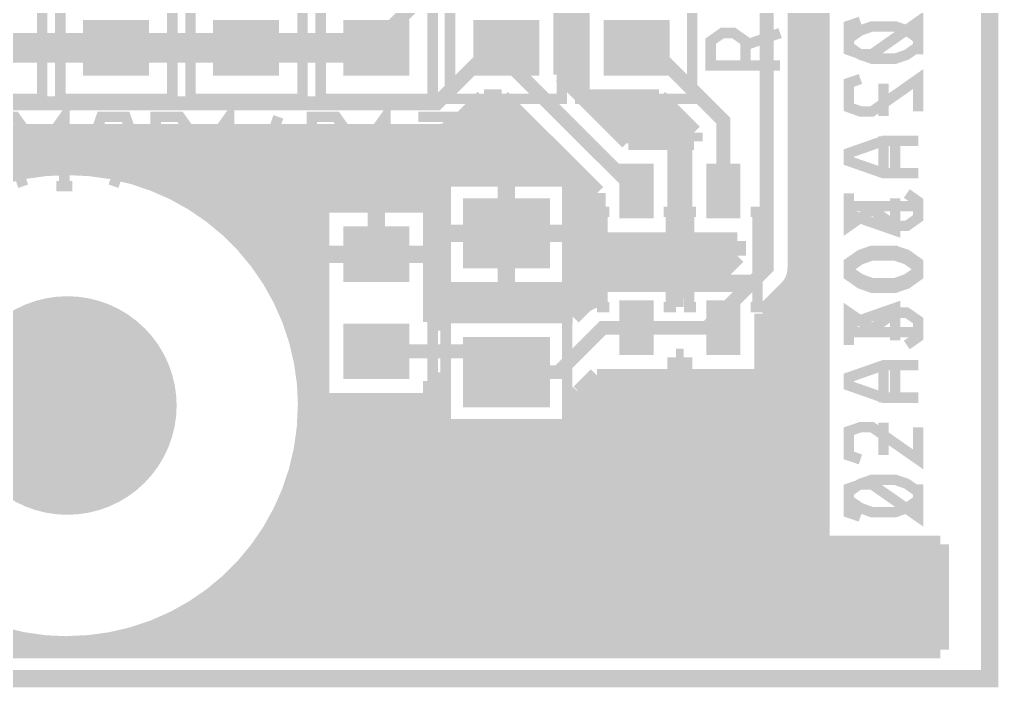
# Model space of a CAD drawing. Extents: x -3.4 to 91.7, y -66.9 to 11.1.
# Drawn here: x 27.8 to 42.13, y -29.13 to -19.35 of the extents above; entities that cross this region are included whole.
import ezdxf

# ---------------------------------------------------------------- set-up
doc = ezdxf.new("R2010")
doc.units = 0
doc.header["$MEASUREMENT"] = 0
doc.layers.get('0').update_dxf_attribs({"linetype": 'CONTINUOUS'})
for name, color, linetype in [('22-304A-0_BOT', 7, 'CONTINUOUS'), ('22-304A-0_DRD', 7, 'CONTINUOUS'), ('22-304A-0_SMB', 1, 'CONTINUOUS'), ('22-304A-0_SMT', 4, 'CONTINUOUS'), ('22-304A-0_SPT', 3, 'CONTINUOUS'), ('22-304A-0_SST', 5, 'CONTINUOUS'), ('22-304A-0_TOP', 10, 'CONTINUOUS'), ('THRUHOLE_NPT', 9, 'CONTINUOUS')]:
    doc.layers.add(name, color=color, linetype=linetype)

# ---------------------------------------------------------------- blocks, each defined once
blk = doc.blocks.new('ROUND_1')
at = {"const_width": 1.6002}
blk.add_lwpolyline([(-0.8001, 0, 1), (0.8001, 0, 1)], format="xyb", close=True, dxfattribs=at)
blk = doc.blocks.new('RECTANGLE_4')
blk.add_solid([(0.63627, 0.51308), (0.63627, -0.51308), (-0.63627, 0.51308), (-0.63627, -0.51308)])
blk = doc.blocks.new('RECTANGLE_10')
blk.add_solid([(0.25019, 0.40005), (0.25019, -0.40005), (-0.25019, 0.40005), (-0.25019, -0.40005)])
blk = doc.blocks.new('RECTANGLE_20')
blk.add_solid([(0.4826, 0.4064), (0.4826, -0.4064), (-0.4826, 0.4064), (-0.4826, -0.4064)])

msp = doc.modelspace()

# ---------------------------------------------------------------- linework, layer by layer
at = {"layer": '22-304A-0_BOT', "const_width": 0.1524}
for points in [[(40.95242, -19.85518), (40.95242, -19.3802), (40.27678, -19.85518), (40.1066, -19.85518), (39.93642, -19.79422), (39.93642, -19.43862), (40.1066, -19.3802)], [(40.95242, -20.69338), (40.95242, -20.2184), (40.27678, -20.69338), (40.1066, -20.69338), (39.93642, -20.63242), (39.93642, -20.27682), (40.1066, -20.2184)], [(40.44442, -21.53158), (40.44442, -21.0566)], [(40.78478, -21.8948), (40.95242, -22.01418), (40.95242, -22.2504), (40.78478, -22.36978), (40.6146, -22.36978), (40.27678, -22.13102), (39.93642, -22.36978), (39.93642, -21.8948)], [(40.95242, -22.9108), (40.78478, -22.79142), (40.6146, -22.733), (40.27678, -22.733), (40.1066, -22.79142), (39.93642, -22.9108), (39.93642, -23.03018), (40.1066, -23.14702), (40.27678, -23.20798), (40.6146, -23.20798), (40.78478, -23.14702), (40.95242, -23.03018), (40.95242, -22.9108)], [(40.6146, -24.04618), (40.6146, -23.5712), (39.93642, -23.80742), (39.93642, -23.9268), (40.95242, -23.9268)], [(40.95242, -24.88438), (40.44442, -24.88438), (39.93642, -24.70658), (39.93642, -24.5872), (40.44442, -24.4094), (40.95242, -24.4094)], [(40.6146, -24.88438), (40.6146, -24.4094)], [(40.44442, -25.72258), (40.44442, -25.2476)], [(40.95242, -26.2636), (40.78478, -26.14422), (40.6146, -26.0858), (40.27678, -26.0858), (40.1066, -26.14422), (39.93642, -26.2636), (39.93642, -26.38298), (40.1066, -26.49982), (40.27678, -26.56078), (40.6146, -26.56078), (40.78478, -26.49982), (40.95242, -26.38298), (40.95242, -26.2636)]]:
    msp.add_lwpolyline(points, dxfattribs=at)
at = {"layer": '22-304A-0_DRD', "const_width": 0.254}
for points in [[(-2.99974, -28.99918), (-2.99974, 11.00074), (41.9989, 11.00074), (41.9989, -28.99918), (-2.99974, -28.99918)], [(28.4988, -24.36368), (28.4988, -25.63368)], [(29.1338, -24.99868), (27.8638, -24.99868)]]:
    msp.add_lwpolyline(points, dxfattribs=at)
at = {"layer": '22-304A-0_SST', "const_width": 0.1524}
for points in [[(28.1305, -20.5105), (28.1305, -17.5895), (26.4922, -17.5895), (26.4922, -20.5105), (28.1305, -20.5105)], [(30.0355, -20.5105), (30.0355, -17.5895), (28.3972, -17.5895), (28.3972, -20.5105), (30.0355, -20.5105)], [(31.9405, -20.5105), (31.9405, -17.5895), (30.3022, -17.5895), (30.3022, -20.5105), (31.9405, -20.5105)], [(33.8455, -20.5105), (33.8455, -17.5895), (32.2072, -17.5895), (32.2072, -20.5105), (33.8455, -20.5105)], [(34.0995, -17.5895), (34.0995, -20.5105), (35.7378, -20.5105), (35.7378, -17.5895), (34.0995, -17.5895)], [(36.0045, -17.5895), (36.0045, -20.5105), (37.6428, -20.5105), (37.6428, -17.5895), (36.0045, -17.5895)], [(38.42258, -20.02028), (38.42258, -19.66468), (38.2524, -19.5453), (38.08476, -19.5453), (37.91458, -19.66468), (37.91458, -20.02028), (38.93058, -20.02028)], [(38.42258, -19.7231), (38.93058, -19.5453)], [(40.95242, -19.74342), (40.78478, -19.8628), (40.6146, -19.92122), (40.27678, -19.92122), (40.1066, -19.8628), (39.93642, -19.74342), (39.93642, -19.62658), (40.1066, -19.5072), (40.27678, -19.44878), (40.6146, -19.44878), (40.78478, -19.5072), (40.95242, -19.62658), (40.95242, -19.74342)], [(40.44442, -20.28698), (40.44442, -20.75942)], [(28.45562, -21.78812), (28.45562, -20.77212), (28.33624, -20.93976)], [(30.86862, -21.78812), (30.86862, -20.77212), (30.74924, -20.93976)], [(33.15462, -21.78812), (33.15462, -20.77212), (33.03524, -20.93976)], [(27.37866, -21.28012), (27.73426, -21.28012), (27.85364, -21.10994), (27.85364, -20.93976), (27.73426, -20.77212), (27.37866, -20.77212), (27.37866, -21.78812)], [(29.35224, -21.28012), (28.99664, -21.28012), (28.93822, -21.10994), (28.93822, -20.93976), (28.99664, -20.77212), (29.35224, -20.77212), (29.41066, -20.93976), (29.41066, -21.10994), (29.17444, -21.78812)], [(29.79166, -21.28012), (30.14726, -21.28012), (30.26664, -21.10994), (30.26664, -20.93976), (30.14726, -20.77212), (29.79166, -20.77212), (29.79166, -21.78812)], [(31.40964, -21.28012), (31.76524, -21.28012), (31.82366, -21.44776), (31.82366, -21.61794), (31.76524, -21.78812), (31.40964, -21.78812), (31.35122, -21.61794), (31.35122, -21.44776), (31.58744, -20.77212)], [(32.07766, -21.28012), (32.43326, -21.28012), (32.55264, -21.10994), (32.55264, -20.93976), (32.43326, -20.77212), (32.07766, -20.77212), (32.07766, -21.78812)], [(33.75406, -21.78812), (34.10966, -20.77212), (33.63722, -20.77212)], [(40.95242, -21.12518), (40.44442, -21.12518), (39.93642, -21.30298), (39.93642, -21.41982), (40.44442, -21.59762), (40.95242, -21.59762)], [(40.6146, -21.12518), (40.6146, -21.59762)], [(27.67584, -21.28012), (27.85364, -21.78812)], [(30.08884, -21.28012), (30.26664, -21.78812)], [(32.37484, -21.28012), (32.55264, -21.78812)], [(28.57246, -21.78812), (28.33624, -21.78812)], [(30.98546, -21.78812), (30.74924, -21.78812)], [(33.27146, -21.78812), (33.03524, -21.78812)], [(34.036, -21.717), (34.036, -25.273), (35.814, -25.273), (35.814, -21.717), (34.036, -21.717)], [(40.6146, -21.96338), (40.6146, -22.43582), (39.93642, -22.1996), (39.93642, -22.08022), (40.95242, -22.08022)], [(33.8455, -24.9555), (33.8455, -22.0345), (32.2072, -22.0345), (32.2072, -24.9555), (33.8455, -24.9555)], [(36.43122, -22.1615), (36.32962, -22.1615), (36.32962, -23.5585), (36.43122, -23.5585)], [(37.22878, -23.5585), (37.33038, -23.5585), (37.33038, -22.1615), (37.22878, -22.1615)], [(37.70122, -22.1615), (37.59962, -22.1615), (37.59962, -23.5585), (37.70122, -23.5585)], [(38.49878, -23.5585), (38.60038, -23.5585), (38.60038, -22.1615), (38.49878, -22.1615)], [(40.95242, -23.09622), (40.78478, -23.2156), (40.6146, -23.27402), (40.27678, -23.27402), (40.1066, -23.2156), (39.93642, -23.09622), (39.93642, -22.97938), (40.1066, -22.86), (40.27678, -22.80158), (40.6146, -22.80158), (40.78478, -22.86), (40.95242, -22.97938), (40.95242, -23.09622)], [(36.32962, -23.25878), (36.32962, -23.15972), (37.33038, -23.15972), (37.33038, -23.25878), (36.32962, -23.25878)], [(37.59962, -23.25878), (37.59962, -23.15972), (38.60038, -23.15972), (38.60038, -23.25878), (37.59962, -23.25878)], [(40.78478, -24.11222), (40.95242, -23.99538), (40.95242, -23.75662), (40.78478, -23.63978), (40.6146, -23.63978), (40.27678, -23.876), (39.93642, -23.63978), (39.93642, -24.11222)], [(40.44442, -24.47798), (40.44442, -24.95042)], [(36.78174, -25.79624), (36.78174, -25.44064), (36.95192, -25.38222), (37.11956, -25.38222), (37.28974, -25.44064), (37.28974, -25.79624), (37.11956, -25.8572), (36.95192, -25.8572), (36.27374, -25.61844)], [(38.51656, -25.8572), (38.68674, -25.79624), (38.68674, -25.44064), (38.51656, -25.38222), (38.17874, -25.38222), (38.00856, -25.5016), (38.00856, -25.8572), (37.67074, -25.8572), (37.67074, -25.38222)], [(40.95242, -25.31618), (40.95242, -25.78862), (40.27678, -25.31618), (40.1066, -25.31618), (39.93642, -25.3746), (39.93642, -25.7302), (40.1066, -25.78862)], [(33.45942, -25.93594), (33.62706, -25.87752), (33.62706, -25.52192), (33.45942, -25.46096), (33.11906, -25.46096), (32.95142, -25.58034), (32.95142, -25.93594), (32.61106, -25.93594), (32.61106, -25.46096)], [(34.7853, -25.76576), (34.61766, -25.7048), (34.44748, -25.7048), (34.2773, -25.76576), (34.2773, -26.12136), (34.44748, -26.17978), (34.61766, -26.17978), (34.7853, -26.12136), (34.7853, -25.76576), (34.95548, -25.7048), (35.12566, -25.7048), (35.2933, -25.76576), (35.2933, -26.12136), (35.12566, -26.17978), (34.95548, -26.17978), (34.7853, -26.12136)], [(37.28974, -26.6954), (37.28974, -26.3398), (36.95192, -26.22042), (36.61156, -26.22042), (36.27374, -26.3398), (36.27374, -26.6954)], [(38.68674, -26.6954), (38.68674, -26.3398), (38.34892, -26.22042), (38.00856, -26.22042), (37.67074, -26.3398), (37.67074, -26.6954)], [(40.95242, -26.15438), (40.95242, -26.62682), (40.27678, -26.15438), (40.1066, -26.15438), (39.93642, -26.2128), (39.93642, -26.5684), (40.1066, -26.62682)], [(33.62706, -26.29916), (33.62706, -26.77414), (32.95142, -26.29916), (32.78124, -26.29916), (32.61106, -26.36012), (32.61106, -26.71572), (32.78124, -26.77414)], [(35.12566, -26.543), (35.2933, -26.60396), (35.2933, -26.95956), (35.12566, -27.01798), (34.44748, -27.01798), (34.2773, -26.95956), (34.2773, -26.60396), (34.44748, -26.543)], [(37.28974, -26.63444), (36.27374, -26.63444)], [(38.68674, -26.63444), (37.67074, -26.63444)], [(33.11906, -27.61234), (33.11906, -27.25674), (32.95142, -27.13736), (32.78124, -27.13736), (32.61106, -27.25674), (32.61106, -27.61234), (33.62706, -27.61234)], [(33.11906, -27.31516), (33.62706, -27.13736)]]:
    msp.add_lwpolyline(points, dxfattribs=at)
at = {"layer": '22-304A-0_TOP'}
for points, const_width in [([(39.2938, -9.9822), (39.2938, -28.575)], 0.254), ([(39.5224, -9.9822), (39.5224, -28.575)], 0.254), ([(35.32378, -10.67054), (35.32378, -11.60526), (38.735, -14.96568), (38.735, -22.987), (37.86124, -23.86076), (36.83, -23.86076)], 0.2032), ([(39.1668, -14.96568), (39.1668, -22.987)], 0.254), ([(33.02, -19.7612), (33.02, -19.685), (34.3662, -18.3388), (34.925, -18.3388)], 0.2032), ([(35.8648, -18.8849), (35.8648, -20.28444)], 0.254), ([(35.7378, -19.0754), (35.7378, -20.15744)], 0.254), ([(36.0172, -19.0754), (36.0172, -20.43684)], 0.254), ([(39.53002, -19.04238), (39.53002, -27.03322)], 0.254), ([(36.0172, -19.431), (35.7378, -19.431)], 0.254), ([(39.53002, -19.431), (39.1668, -19.431)], 0.254), ([(40.95242, -19.74342), (40.78478, -19.8628), (40.6146, -19.92122), (40.27678, -19.92122), (40.1066, -19.8628), (39.93642, -19.74342), (39.93642, -19.62658), (40.1066, -19.5072), (40.27678, -19.44878), (40.6146, -19.44878), (40.78478, -19.5072), (40.95242, -19.62658), (40.95242, -19.74342)], 0.1524), ([(29.21, -19.7612), (27.305, -19.7612)], 0.4318), ([(31.115, -19.7612), (29.464, -19.7612), (29.21, -19.7612)], 0.4318), ([(33.02, -19.7612), (31.623, -19.7612), (31.115, -19.7612)], 0.4318), ([(36.0172, -19.6596), (35.7378, -19.6596)], 0.254), ([(39.53002, -19.6596), (39.1668, -19.6596)], 0.254), ([(34.925, -19.7612), (34.7218, -19.7612), (33.909, -20.574), (26.543, -20.574), (24.257, -22.86), (20.32, -22.86), (19.431, -21.971), (19.177, -21.971)], 0.2032), ([(34.925, -19.7612), (34.925, -19.95424), (36.83, -21.85924)], 0.2032), ([(36.0172, -19.8882), (35.7378, -19.8882)], 0.254), ([(38.1, -21.85924), (38.1, -20.828), (37.0332, -19.7612), (36.83, -19.7612)], 0.2032), ([(39.53002, -19.8882), (39.1668, -19.8882)], 0.254), ([(36.0172, -20.1168), (35.7378, -20.1168)], 0.254), ([(35.7378, -20.15744), (36.0172, -20.43684)], 0.254), ([(39.53002, -20.1168), (39.1668, -20.1168)], 0.254), ([(36.0172, -20.3454), (35.92576, -20.3454)], 0.254), ([(39.53002, -20.3454), (39.1668, -20.3454)], 0.254), ([(40.44442, -20.28698), (40.44442, -20.75942)], 0.1524), ([(34.5948, -20.4978), (34.21888, -20.87372)], 0.254), ([(34.4932, -20.5994), (34.4932, -21.63572)], 0.254), ([(34.93262, -20.574), (34.5186, -20.574)], 0.254), ([(34.85642, -20.4978), (34.5948, -20.4978)], 0.254), ([(34.7218, -20.4978), (34.7218, -21.63572)], 0.254), ([(34.85642, -20.4978), (36.25088, -21.88972)], 0.254), ([(34.9504, -20.59178), (34.9504, -21.63572)], 0.254), ([(37.15766, -20.4978), (36.07816, -20.4978)], 0.254), ([(36.07816, -20.4978), (36.71062, -21.13026)], 0.254), ([(37.23386, -20.574), (36.15436, -20.574)], 0.254), ([(36.322, -20.4978), (36.322, -20.74164)], 0.254), ([(36.5506, -20.4978), (36.5506, -20.97024)], 0.254), ([(36.7792, -20.4978), (36.7792, -21.13026)], 0.254), ([(37.0078, -20.4978), (37.0078, -21.13026)], 0.254), ([(37.15766, -20.4978), (37.6682, -21.0058)], 0.254), ([(37.2364, -20.574), (37.2364, -21.13026)], 0.254), ([(39.53002, -20.574), (39.1668, -20.574)], 0.254), ([(34.2646, -20.828), (34.2646, -21.63572)], 0.254), ([(35.16122, -20.8026), (34.29, -20.8026)], 0.254), ([(35.179, -20.82038), (35.179, -21.63572)], 0.254), ([(37.46246, -20.8026), (36.38296, -20.8026)], 0.254), ([(37.465, -20.8026), (37.465, -23.42896)], 0.254), ([(39.53002, -20.8026), (39.1668, -20.8026)], 0.254), ([(35.38982, -21.0312), (26.6954, -21.0312)], 0.254), ([(33.909, -21.0058), (26.7208, -21.0058)], 0.254), ([(27.8638, -21.0058), (27.8638, -21.55698)], 0.254), ([(28.0924, -21.0058), (28.0924, -21.52142)], 0.254), ([(28.321, -21.0058), (28.321, -21.5011)], 0.254), ([(28.5496, -21.0058), (28.5496, -21.49856)], 0.254), ([(28.7782, -21.0058), (28.7782, -21.50872)], 0.254), ([(29.0068, -21.0058), (29.0068, -21.53412)], 0.254), ([(29.2354, -21.0058), (29.2354, -21.57476)], 0.254), ([(29.464, -21.0058), (29.464, -21.63318)], 0.254), ([(29.6926, -21.0058), (29.6926, -21.70684)], 0.254), ([(29.9212, -21.0058), (29.9212, -21.79828)], 0.254), ([(30.1498, -21.0058), (30.1498, -21.91004)], 0.254), ([(30.3784, -21.0058), (30.3784, -22.04466)], 0.254), ([(30.607, -21.0058), (30.607, -22.20214)], 0.254), ([(30.8356, -21.0058), (30.8356, -22.3901)], 0.254), ([(31.0642, -21.0058), (31.0642, -22.61362)], 0.254), ([(31.2928, -21.0058), (31.2928, -22.88794)], 0.254), ([(31.5214, -21.0058), (31.5214, -23.2283)], 0.254), ([(31.75, -21.0058), (31.75, -23.69566)], 0.254), ([(31.9786, -21.0058), (31.9786, -24.59482)], 0.254), ([(32.2072, -21.0058), (32.2072, -28.575)], 0.254), ([(32.4358, -21.0058), (32.4358, -22.0472)], 0.254), ([(32.6644, -21.0058), (32.6644, -22.0472)], 0.254), ([(32.893, -21.0058), (32.893, -22.0472)], 0.254), ([(33.1216, -21.0058), (33.1216, -22.0472)], 0.254), ([(33.3502, -21.0058), (33.3502, -22.0472)], 0.254), ([(33.5788, -21.0058), (33.5788, -22.0472)], 0.254), ([(33.8074, -21.0058), (33.8074, -22.0472)], 0.254), ([(34.036, -20.98548), (34.036, -21.63572)], 0.254), ([(37.6682, -21.0312), (36.61156, -21.0312)], 0.254), ([(37.6682, -21.0058), (37.6682, -21.13026)], 0.254), ([(39.53002, -21.0312), (39.1668, -21.0312)], 0.254), ([(35.4076, -21.04898), (35.4076, -21.63572)], 0.254), ([(37.40912, -21.13026), (36.71062, -21.13026)], 0.254), ([(37.40912, -21.13026), (37.40912, -22.59076)], 0.254), ([(37.52088, -21.13026), (37.52088, -22.59076)], 0.254), ([(37.6682, -21.13026), (37.52088, -21.13026)], 0.254), ([(40.95242, -21.12518), (40.44442, -21.12518), (39.93642, -21.30298), (39.93642, -21.41982), (40.44442, -21.59762), (40.95242, -21.59762)], 0.1524), ([(40.6146, -21.12518), (40.6146, -21.59762)], 0.1524), ([(35.61842, -21.2598), (26.4668, -21.2598)], 0.254), ([(35.6362, -21.27758), (35.6362, -21.63572)], 0.254), ([(37.52088, -21.2598), (37.40912, -21.2598)], 0.254), ([(39.53002, -21.2598), (39.1668, -21.2598)], 0.254), ([(35.84702, -21.4884), (26.2382, -21.4884)], 0.254), ([(35.8648, -21.50618), (35.8648, -21.63572)], 0.254), ([(37.52088, -21.4884), (37.40912, -21.4884)], 0.254), ([(39.53002, -21.4884), (39.1668, -21.4884)], 0.254), ([(33.95726, -21.717), (29.718, -21.717)], 0.254), ([(33.95726, -21.63572), (33.95726, -23.32228)], 0.254), ([(35.89274, -21.63572), (33.95726, -21.63572)], 0.254), ([(34.925, -21.63572), (34.925, -22.479)], 0.254), ([(35.89274, -21.63572), (35.89274, -23.32228)], 0.254), ([(36.07562, -21.717), (35.89274, -21.717)], 0.254), ([(36.0934, -21.73478), (36.0934, -23.50262)], 0.254), ([(37.52088, -21.717), (37.40912, -21.717)], 0.254), ([(39.53002, -21.717), (39.1668, -21.717)], 0.254), ([(36.25088, -21.88972), (36.25088, -22.59076)], 0.254), ([(33.95726, -21.9456), (30.2133, -21.9456)], 0.254), ([(36.25088, -21.9456), (35.89274, -21.9456)], 0.254), ([(37.52088, -21.9456), (37.40912, -21.9456)], 0.254), ([(39.53002, -21.9456), (39.1668, -21.9456)], 0.254), ([(40.6146, -21.96338), (40.6146, -22.43582), (39.93642, -22.1996), (39.93642, -22.08022), (40.95242, -22.08022)], 0.1524), ([(32.2072, -22.1742), (30.5689, -22.1742)], 0.254), ([(33.8328, -22.0472), (32.2072, -22.0472)], 0.254), ([(32.2072, -22.0472), (32.2072, -23.4696)], 0.254), ([(33.02, -22.0472), (33.02, -22.7838)], 0.254), ([(33.8328, -22.0472), (33.8328, -23.4696)], 0.254), ([(33.95726, -22.1742), (33.8328, -22.1742)], 0.254), ([(36.25088, -22.1742), (35.89274, -22.1742)], 0.254), ([(37.52088, -22.1742), (37.40912, -22.1742)], 0.254), ([(39.53002, -22.1742), (39.1668, -22.1742)], 0.254), ([(32.2072, -22.4028), (30.8483, -22.4028)], 0.254), ([(33.95726, -22.4028), (33.8328, -22.4028)], 0.254), ([(36.25088, -22.4028), (35.89274, -22.4028)], 0.254), ([(37.52088, -22.4028), (37.40912, -22.4028)], 0.254), ([(39.53002, -22.4028), (39.1668, -22.4028)], 0.254), ([(33.95726, -22.479), (34.925, -22.479)], 0.254), ([(35.89274, -22.479), (34.925, -22.479)], 0.254), ([(34.925, -23.32228), (34.925, -22.479)], 0.254), ([(37.40912, -22.59076), (36.25088, -22.59076)], 0.254), ([(36.322, -22.59076), (36.322, -23.12924)], 0.254), ([(36.5506, -22.59076), (36.5506, -23.12924)], 0.254), ([(36.7792, -22.59076), (36.7792, -23.12924)], 0.254), ([(37.0078, -22.59076), (37.0078, -23.12924)], 0.254), ([(37.2364, -22.59076), (37.2364, -23.12924)], 0.254), ([(38.3032, -22.59076), (37.52088, -22.59076)], 0.254), ([(37.6936, -22.59076), (37.6936, -23.12924)], 0.254), ([(37.9222, -22.59076), (37.9222, -23.12924)], 0.254), ([(38.1508, -22.59076), (38.1508, -22.95906)], 0.254), ([(38.3032, -22.59076), (38.3032, -22.80666)], 0.254), ([(32.2072, -22.6314), (31.07944, -22.6314)], 0.254), ([(33.95726, -22.6314), (33.8328, -22.6314)], 0.254), ([(38.3032, -22.6314), (35.89274, -22.6314)], 0.254), ([(39.53002, -22.6314), (39.1668, -22.6314)], 0.254), ([(32.2072, -22.86), (31.27248, -22.86)], 0.254), ([(32.2072, -22.7838), (33.02, -22.7838)], 0.254), ([(33.8328, -22.7838), (33.02, -22.7838)], 0.254), ([(33.95726, -22.86), (33.8328, -22.86)], 0.254), ([(38.24986, -22.86), (35.89274, -22.86)], 0.254), ([(38.3032, -22.80666), (37.98062, -23.12924)], 0.254), ([(39.53002, -22.86), (39.1668, -22.86)], 0.254), ([(40.95242, -23.09622), (40.78478, -23.2156), (40.6146, -23.27402), (40.27678, -23.27402), (40.1066, -23.2156), (39.93642, -23.09622), (39.93642, -22.97938), (40.1066, -22.86), (40.27678, -22.80158), (40.6146, -22.80158), (40.78478, -22.86), (40.95242, -22.97938), (40.95242, -23.09622)], 0.1524), ([(32.2072, -23.0886), (31.43504, -23.0886)], 0.254), ([(33.95726, -23.0886), (33.8328, -23.0886)], 0.254), ([(38.02126, -23.0886), (35.89274, -23.0886)], 0.254), ([(36.25088, -23.12924), (36.25088, -23.43658)], 0.254), ([(37.40912, -23.12924), (36.25088, -23.12924)], 0.254), ([(37.40912, -23.12924), (37.40912, -23.42896)], 0.254), ([(37.98062, -23.12924), (37.52088, -23.12924)], 0.254), ([(37.52088, -23.12924), (37.52088, -23.42896)], 0.254), ([(39.53002, -23.0886), (39.1541, -23.0886)], 0.254), ([(32.2072, -23.3172), (31.56966, -23.3172)], 0.254), ([(36.25088, -23.3172), (33.8328, -23.3172)], 0.254), ([(35.89274, -23.32228), (33.95726, -23.32228)], 0.254), ([(34.036, -23.32228), (34.036, -23.66772)], 0.254), ([(34.2646, -23.32228), (34.2646, -23.66772)], 0.254), ([(34.4932, -23.32228), (34.4932, -23.66772)], 0.254), ([(34.7218, -23.32228), (34.7218, -23.66772)], 0.254), ([(34.9504, -23.32228), (34.9504, -23.66772)], 0.254), ([(35.179, -23.32228), (35.179, -23.66772)], 0.254), ([(35.4076, -23.32228), (35.4076, -23.66772)], 0.254), ([(35.6362, -23.32228), (35.6362, -23.66772)], 0.254), ([(35.8648, -23.32228), (35.8648, -23.66772)], 0.254), ([(37.52088, -23.3172), (37.40912, -23.3172)], 0.254), ([(39.0398, -23.2918), (38.67912, -23.65248)], 0.254), ([(39.53002, -23.3172), (39.0144, -23.3172)], 0.254), ([(39.0652, -23.26386), (39.0652, -28.575)], 0.254), ([(33.8328, -23.4696), (33.8328, -23.5204)], 0.254), ([(37.52088, -23.42896), (37.40912, -23.42896)], 0.254), ([(37.52088, -23.42896), (37.40912, -23.42896)], 0.254), ([(32.2072, -23.5458), (31.6865, -23.5458)], 0.254), ([(32.2072, -23.5204), (32.2072, -24.9428)], 0.254), ([(33.8328, -23.5204), (33.8328, -23.7744)], 0.254), ([(36.0426, -23.5458), (33.8328, -23.5458)], 0.254), ([(36.03244, -23.55342), (35.89274, -23.69566)], 0.254), ([(39.53002, -23.5458), (38.7858, -23.5458)], 0.254), ([(38.8366, -23.495), (38.8366, -28.575)], 0.254), ([(35.89274, -23.66772), (33.95726, -23.66772)], 0.254), ([(33.95726, -23.66772), (33.95726, -23.7744)], 0.254), ([(35.89274, -23.66772), (35.89274, -23.69566)], 0.254), ([(38.67912, -23.65248), (38.67912, -24.58974)], 0.254), ([(40.78478, -24.11222), (40.95242, -23.99538), (40.95242, -23.75662), (40.78478, -23.63978), (40.6146, -23.63978), (40.27678, -23.876), (39.93642, -23.63978), (39.93642, -24.11222)], 0.1524), ([(32.2072, -23.7744), (31.78048, -23.7744)], 0.254), ([(33.95726, -23.7744), (33.8328, -23.7744)], 0.254), ([(33.95726, -23.7744), (33.8328, -23.7744)], 0.254), ([(34.925, -24.511), (35.687, -24.511), (36.33724, -23.86076), (36.83, -23.86076)], 0.2032), ([(38.1, -23.86076), (37.86124, -23.86076), (36.83, -23.86076)], 0.2032), ([(39.53002, -23.7744), (38.67912, -23.7744)], 0.254), ([(32.2072, -24.003), (31.85668, -24.003)], 0.254), ([(39.53002, -24.003), (38.67912, -24.003)], 0.254), ([(32.2072, -24.2316), (31.9151, -24.2316)], 0.254), ([(33.02, -24.2062), (34.6202, -24.2062), (34.925, -24.511)], 0.2032), ([(37.52088, -24.29256), (37.40912, -24.29256)], 0.254), ([(37.52088, -24.29256), (37.40912, -24.29256)], 0.254), ([(37.40912, -24.29256), (37.40912, -24.58974)], 0.254), ([(37.465, -24.29256), (37.465, -28.575)], 0.254), ([(37.52088, -24.29256), (37.52088, -24.58974)], 0.254), ([(39.53002, -24.2316), (38.67912, -24.2316)], 0.254), ([(32.2072, -24.4602), (31.96082, -24.4602)], 0.254), ([(37.52088, -24.4602), (37.40912, -24.4602)], 0.254), ([(39.53002, -24.4602), (38.67912, -24.4602)], 0.254), ([(36.25088, -24.55926), (35.99688, -24.81072)], 0.254), ([(36.25088, -24.55926), (36.25088, -24.58974)], 0.254), ([(37.40912, -24.58974), (36.25088, -24.58974)], 0.254), ([(36.322, -24.58974), (36.322, -28.575)], 0.254), ([(36.5506, -24.58974), (36.5506, -28.575)], 0.254), ([(36.7792, -24.58974), (36.7792, -28.575)], 0.254), ([(37.0078, -24.58974), (37.0078, -28.575)], 0.254), ([(37.2364, -24.58974), (37.2364, -28.575)], 0.254), ([(38.67912, -24.58974), (37.52088, -24.58974)], 0.254), ([(37.6936, -24.58974), (37.6936, -28.575)], 0.254), ([(37.9222, -24.58974), (37.9222, -28.575)], 0.254), ([(38.1508, -24.58974), (38.1508, -28.575)], 0.254), ([(38.3794, -24.58974), (38.3794, -28.575)], 0.254), ([(38.608, -24.58974), (38.608, -28.575)], 0.254), ([(40.44442, -24.47798), (40.44442, -24.95042)], 0.1524), ([(32.2072, -24.6888), (31.98876, -24.6888)], 0.254), ([(33.8328, -24.638), (33.8328, -24.9428)], 0.254), ([(33.95726, -24.638), (33.8328, -24.638)], 0.254), ([(33.95726, -24.6888), (33.8328, -24.6888)], 0.254), ([(33.95726, -24.638), (33.95726, -25.35428)], 0.254), ([(36.0934, -24.7142), (36.0934, -28.575)], 0.254), ([(39.53002, -24.6888), (36.1188, -24.6888)], 0.254), ([(35.89274, -24.88946), (35.89274, -25.35428)], 0.254), ([(32.2072, -24.9174), (32.00146, -24.9174)], 0.254), ([(33.8328, -24.9428), (32.2072, -24.9428)], 0.254), ([(32.4358, -24.9428), (32.4358, -28.575)], 0.254), ([(32.6644, -24.9428), (32.6644, -28.575)], 0.254), ([(32.893, -24.9428), (32.893, -28.575)], 0.254), ([(33.1216, -24.9428), (33.1216, -28.575)], 0.254), ([(33.3502, -24.9428), (33.3502, -28.575)], 0.254), ([(33.5788, -24.9428), (33.5788, -28.575)], 0.254), ([(33.8074, -24.9428), (33.8074, -28.575)], 0.254), ([(33.95726, -24.9174), (33.8328, -24.9174)], 0.254), ([(39.53002, -24.9174), (35.89274, -24.9174)], 0.254), ([(33.95726, -25.146), (31.99892, -25.146)], 0.254), ([(39.53002, -25.146), (35.89274, -25.146)], 0.254), ([(31.9786, -25.40508), (31.9786, -28.575)], 0.254), ([(39.53002, -25.3746), (31.98114, -25.3746)], 0.254), ([(35.89274, -25.35428), (33.95726, -25.35428)], 0.254), ([(34.036, -25.35428), (34.036, -28.575)], 0.254), ([(34.2646, -25.35428), (34.2646, -28.575)], 0.254), ([(34.4932, -25.35428), (34.4932, -28.575)], 0.254), ([(34.7218, -25.35428), (34.7218, -28.575)], 0.254), ([(34.9504, -25.35428), (34.9504, -28.575)], 0.254), ([(35.179, -25.35428), (35.179, -28.575)], 0.254), ([(35.4076, -25.35428), (35.4076, -28.575)], 0.254), ([(35.6362, -25.35428), (35.6362, -28.575)], 0.254), ([(35.8648, -25.35428), (35.8648, -28.575)], 0.254), ([(40.95242, -25.31618), (40.95242, -25.78862), (40.27678, -25.31618), (40.1066, -25.31618), (39.93642, -25.3746), (39.93642, -25.7302), (40.1066, -25.78862)], 0.1524), ([(39.53002, -25.6032), (31.94812, -25.6032)], 0.254), ([(39.53002, -25.8318), (31.9024, -25.8318)], 0.254), ([(39.53002, -26.0604), (31.83636, -26.0604)], 0.254), ([(31.75, -26.30424), (31.75, -28.575)], 0.254), ([(39.53002, -26.289), (31.75508, -26.289)], 0.254), ([(40.95242, -26.15438), (40.95242, -26.62682), (40.27678, -26.15438), (40.1066, -26.15438), (39.93642, -26.2128), (39.93642, -26.5684), (40.1066, -26.62682)], 0.1524), ([(39.53002, -26.5176), (31.65602, -26.5176)], 0.254), ([(31.5214, -26.7716), (31.5214, -28.575)], 0.254), ([(39.53002, -26.7462), (31.53664, -26.7462)], 0.254), ([(39.53002, -26.9748), (31.39186, -26.9748)], 0.254), ([(41.275, -27.03322), (39.53002, -27.03322)], 0.254), ([(39.751, -27.03322), (39.751, -28.575)], 0.254), ([(39.9796, -27.03322), (39.9796, -28.575)], 0.254), ([(40.2082, -27.03322), (40.2082, -28.575)], 0.254), ([(40.4368, -27.03322), (40.4368, -28.575)], 0.254), ([(40.6654, -27.03322), (40.6654, -28.575)], 0.254), ([(40.894, -27.03322), (40.894, -28.575)], 0.254), ([(41.1226, -27.03322), (41.1226, -28.575)], 0.254), ([(41.275, -27.03322), (41.275, -28.575)], 0.254), ([(31.2928, -27.11196), (31.2928, -28.575)], 0.254), ([(41.275, -27.2034), (31.22168, -27.2034)], 0.254), ([(41.275, -27.432), (31.02102, -27.432)], 0.254), ([(31.0642, -27.38628), (31.0642, -28.575)], 0.254), ([(30.8356, -27.6098), (30.8356, -28.575)], 0.254), ([(41.275, -27.6606), (30.77718, -27.6606)], 0.254), ([(41.275, -27.8892), (30.48, -27.8892)], 0.254), ([(30.607, -27.79776), (30.607, -28.575)], 0.254), ([(30.3784, -27.95524), (30.3784, -28.575)], 0.254), ([(29.9212, -28.20162), (29.9212, -28.575)], 0.254), ([(41.275, -28.1178), (30.09646, -28.1178)], 0.254), ([(30.1498, -28.08986), (30.1498, -28.575)], 0.254), ([(41.275, -28.3464), (29.53512, -28.3464)], 0.254), ([(29.6926, -28.29306), (29.6926, -28.575)], 0.254), ([(27.8638, -28.44292), (27.8638, -28.575)], 0.254), ([(28.0924, -28.47848), (28.0924, -28.575)], 0.254), ([(28.7782, -28.49118), (28.7782, -28.575)], 0.254), ([(29.0068, -28.46578), (29.0068, -28.575)], 0.254), ([(29.2354, -28.42514), (29.2354, -28.575)], 0.254), ([(29.464, -28.36672), (29.464, -28.575)], 0.254), ([(41.275, -28.575), (-2.54, -28.575)], 0.254), ([(28.321, -28.4988), (28.321, -28.575)], 0.254), ([(28.5496, -28.50134), (28.5496, -28.575)], 0.254)]:
    msp.add_lwpolyline(points, dxfattribs=dict(at, const_width=const_width))
at = {"layer": '22-304A-0_TOP', "const_width": 0.254}
for points in [[(33.909, -21.0058, 0.1989124), (34.21433, -20.87933)], [(33.909, -21.0058, 0.1989124), (34.21433, -20.87933)], [(28.4988, -21.49856, 0.4142136), (24.99614, -25.00122)], [(32.00146, -25.00122, 0.4142136), (28.4988, -21.49856)], [(39.0398, -23.2918, 0.1989124), (39.16605, -22.987)], [(36.25088, -23.43658, 0.1461273), (36.03242, -23.5534)], [(36.25088, -23.43658, 0.1461273), (36.03242, -23.5534)], [(35.89274, -24.88946, 0.0719898), (35.9916, -24.8156)], [(35.89274, -24.88946, 0.0719898), (35.9916, -24.8156)], [(24.99614, -25.00122, 0.4142136), (28.4988, -28.50388)], [(28.4988, -28.50134, 0.4142136), (31.99892, -25.00122)]]:
    msp.add_lwpolyline(points, format="xyb", dxfattribs=at)

# ---------------------------------------------------------------- block references
at = {"layer": '22-304A-0_BOT'}
msp.add_blockref('ROUND_1', (28.4988, -24.99868), dxfattribs=at)
at = {"layer": '22-304A-0_SMB'}
msp.add_blockref('ROUND_1', (28.4988, -24.99868), dxfattribs=at)
at = {"layer": '22-304A-0_SMT'}
for name, p in [('RECTANGLE_20', (29.21, -19.7612)), ('RECTANGLE_20', (31.115, -19.7612)), ('RECTANGLE_20', (33.02, -19.7612)), ('RECTANGLE_20', (34.925, -19.7612)), ('RECTANGLE_20', (36.83, -19.7612)), ('RECTANGLE_10', (36.83, -21.85924)), ('RECTANGLE_10', (38.1, -21.85924)), ('RECTANGLE_4', (34.925, -22.479)), ('RECTANGLE_20', (33.02, -22.7838)), ('ROUND_1', (28.4988, -24.99868)), ('RECTANGLE_10', (36.83, -23.86076)), ('RECTANGLE_10', (38.1, -23.86076)), ('RECTANGLE_20', (33.02, -24.2062)), ('RECTANGLE_4', (34.925, -24.511))]:
    msp.add_blockref(name, p, dxfattribs=at)
at = {"layer": '22-304A-0_SPT'}
for name, p in [('RECTANGLE_20', (29.21, -19.7612)), ('RECTANGLE_20', (31.115, -19.7612)), ('RECTANGLE_20', (33.02, -19.7612)), ('RECTANGLE_20', (34.925, -19.7612)), ('RECTANGLE_20', (36.83, -19.7612)), ('RECTANGLE_10', (36.83, -21.85924)), ('RECTANGLE_10', (38.1, -21.85924)), ('RECTANGLE_4', (34.925, -22.479)), ('RECTANGLE_20', (33.02, -22.7838)), ('RECTANGLE_10', (36.83, -23.86076)), ('RECTANGLE_10', (38.1, -23.86076)), ('RECTANGLE_20', (33.02, -24.2062)), ('RECTANGLE_4', (34.925, -24.511))]:
    msp.add_blockref(name, p, dxfattribs=at)
at = {"layer": '22-304A-0_TOP'}
for name, p in [('RECTANGLE_20', (29.21, -19.7612)), ('RECTANGLE_20', (31.115, -19.7612)), ('RECTANGLE_20', (33.02, -19.7612)), ('RECTANGLE_20', (34.925, -19.7612)), ('RECTANGLE_20', (36.83, -19.7612)), ('RECTANGLE_10', (36.83, -21.85924)), ('RECTANGLE_10', (38.1, -21.85924)), ('RECTANGLE_4', (34.925, -22.479)), ('RECTANGLE_20', (33.02, -22.7838)), ('ROUND_1', (28.4988, -24.99868)), ('RECTANGLE_10', (36.83, -23.86076)), ('RECTANGLE_10', (38.1, -23.86076)), ('RECTANGLE_20', (33.02, -24.2062)), ('RECTANGLE_4', (34.925, -24.511))]:
    msp.add_blockref(name, p, dxfattribs=at)
at = {"layer": 'THRUHOLE_NPT'}
msp.add_blockref('ROUND_1', (28.4988, -24.99868), dxfattribs=at)

doc.saveas('drawing.dxf')
